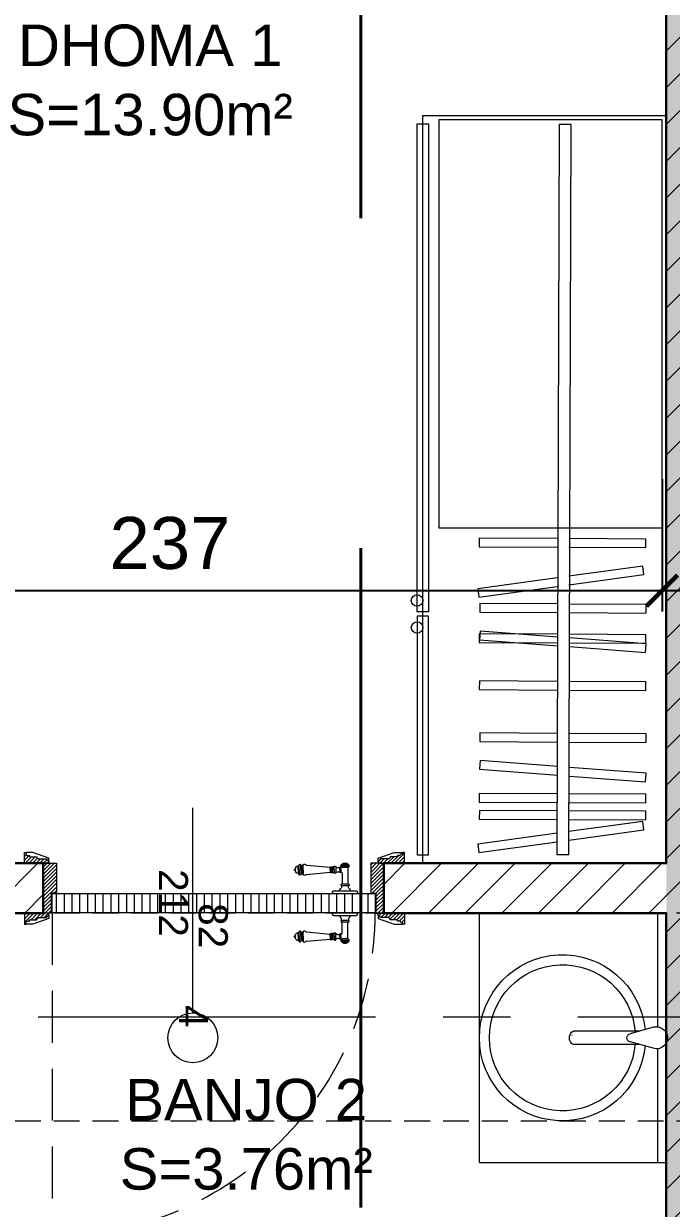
# Model space of a CAD drawing. Header units: centimetres. Extents: x 99002 to 104403, y -55119 to -48358.
# Drawn here: x 100724.6 to 100880.6, y -50718.4 to -50433.2 of the extents above; entities that cross this region are included whole.
import ezdxf

# ---------------------------------------------------------------- set-up
doc = ezdxf.new("R2010")
doc.units = ezdxf.units.CM
doc.header["$LTSCALE"] = 50
doc.header["$MEASUREMENT"] = 0
for name, pattern in [('AXES', [2, 1.25, -0.25, 0.25, -0.25]), ('CACHE', [0.375, 0.25, -0.125]), ('CONTINU', [0]), ('DASHED2', [9.525, 6.35, -3.175])]:
    doc.linetypes.add(name, pattern=pattern)
doc.layers.get('0').update_dxf_attribs({"color": 8})
for name, color, linetype in [('AXES', 10, 'AXES'), ('BETON COUPE', 3, 'CONTINU'), ('COTE 50ème', 1, 'Continuous'), ('TALUS', 2, 'Continuous')]:
    doc.layers.add(name, color=color, linetype=linetype)
for name, color, linetype, lineweight in [('BANJO', 160, 'Continuous', 9), ('BETON CACHE', 4, 'CACHE', 5), ('door', 44, 'Continuous', 5), ('MACONNERIE COUPE', 7, 'Continuous', 30), ('MACONNERIE HACHURE', 253, 'Continuous', 13), ('mobilimi', 8, 'Continuous', 9)]:
    doc.layers.add(name, color=color, linetype=linetype, lineweight=lineweight)
doc.layers.add('DEMOL', color=7, linetype='Continuous', lineweight=60, true_color=0xb38600)
doc.layers.add('HORS GEL COTE', color=7, linetype='Continuous', lineweight=13, true_color=0x00661a)
doc.styles.add('GENERATED_STYLE_1', font='arial.ttf')
doc.styles.add('RS_TEXT_1.50', font='arial.ttf', dxfattribs={"height": 12.5})
doc.styles.add('RS_TXT_50', font='arial.ttf', dxfattribs={"height": 12.5})
doc.dimstyles.new('RS_50CM_LINEAIRE', dxfattribs={"dimscale": 5, "dimtxt": 12.5, "dimasz": 1.5, "dimexe": 1, "dimexo": 2.5, "dimgap": 1, "dimtad": 1, "dimdec": 1, "dimrnd": 0.5, "dimdsep": 46, "dimtxsty": 'RS_TXT_50', "dimblk1": 'ARCHTICK', "dimblk2": 'ARCHTICK', "dimsah": 1, "dimcen": 2.5, "dimdle": 1, "dimclrt": 4, "dimadec": 0, "dimazin": 2, "dimtfac": 1, "dimtdec": 1, "dimtix": 1, "dimtmove": 2, "dimatfit": 3, "dimfxl": 1, "dimtolj": 1, "dimtzin": 0, "dimarcsym": 0})

# ---------------------------------------------------------------- blocks, each defined once
blk = doc.blocks.new('door900')
at = {"color": 0}
for p, q in [((-9.3, 67.7), (9.3, 67.7)), ((9.3, 65.2), (-9.3, 65.2)), ((-6.8, 71.5), (-6.8, 70.2)), ((-5.5, 71.5), (-6.8, 71.5)), ((-6.8, 70.2), (6.8, 70.2)), ((-6.8, 62.7), (-6.8, 24)), ((-6.8, 62.7), (6.8, 62.7)), ((-5.5, 71.5), (5.5, 71.5)), ((5.5, 71.5), (6.8, 71.5)), ((6.8, 71.5), (6.8, 70.2)), ((8.7, 62.7), (6.8, 62.7)), ((10.5, 56.8), (10.5, 62.5)), ((12.7, 56.8), (12.7, 62.5)), ((22.5, 63.8), (22.5, 49.8)), ((26.5, 56.8), (26.5, 63.8)), ((26.5, 63.8), (29.1, 63.8)), ((26.5, 63.8), (29.1, 63.8)), ((29.1, 63.8), (29.1, 62.8)), ((29.1, 62.8), (29.1, 56.8)), ((31.1, 62.8), (31.1, 56.8)), ((34.1, 56.8), (34.1, 62.8)), ((34.1, 62.8), (34.1, 56.8)), ((92.8, 68.1), (36.2, 62.8)), ((36.2, 56.8), (36.2, 62.8)), ((101.2, 67.3), (103.2, 68)), ((101.2, 56.8), (101.2, 67.3)), ((103.2, 68), (103.2, 67.7)), ((103.2, 56.8), (103.2, 68)), ((106.5, 68), (105.5, 67.3)), ((105.5, 56.8), (105.5, 67.3)), ((106.5, 56.8), (106.5, 68)), ((110.7, 68), (111.8, 67.3)), ((110.7, 56.8), (110.7, 68)), ((111.8, 56.8), (111.8, 67.3)), ((111.8, 66.2), (113.3, 66.2)), ((113.3, 56.8), (113.3, 66.2)), ((120.5, 56.8), (120.5, 58.6)), ((6.8, 49.1), (6.8, 24)), ((8.7, 50.9), (8.7, 50.9)), ((10.5, 56.8), (10.5, 51.1)), ((12.7, 56.8), (12.7, 51.1)), ((26.5, 56.8), (26.5, 49.8)), ((26.5, 49.8), (29.1, 49.8)), ((26.5, 49.8), (29.1, 49.8)), ((29.1, 50.8), (29.1, 56.8)), ((29.1, 50.8), (29.1, 49.8)), ((29.1, 49.8), (29.1, 49.8)), ((31.1, 50.8), (31.1, 56.8)), ((34.1, 50.8), (34.1, 56.8)), ((34.1, 56.8), (34.1, 50.8)), ((36.2, 56.8), (36.2, 50.8)), ((92.8, 45.5), (36.2, 50.8)), ((101.2, 56.8), (101.2, 46.3)), ((101.2, 46.3), (103.2, 45.7)), ((103.2, 56.8), (103.2, 46.3)), ((103.2, 45.9), (103.2, 45.7)), ((105.5, 56.8), (105.5, 46.3)), ((106.5, 45.7), (105.5, 46.3)), ((106.5, 56.8), (106.5, 45.7)), ((110.7, 56.8), (110.7, 45.7)), ((110.7, 45.7), (111.8, 46.3)), ((111.8, 56.8), (111.8, 46.3)), ((111.8, 47.5), (113.3, 47.5)), ((113.3, 56.8), (113.3, 47.5)), ((120.5, 56.8), (120.5, 55)), ((-30, 3), (-30, 0)), ((30, 0), (-30, 0)), ((27, 6), (-27, 6)), ((-8.3, 22.3), (8.3, 22.3)), ((-8.3, 18.3), (8.3, 18.3)), ((30, 3), (30, 0))]:
    blk.add_line(p, q, dxfattribs=at)
for centre, radius, start, end in [((-9.3, 66.5), 1.25, 90, 270), ((-6.8, 67.7), 2.51, 90.115, 179.885), ((-6.8, 65.2), 2.51, 180.115, 269.885), ((0, 64), 9.29, 53.4104, 126.5896), ((6.8, 67.7), 2.51, 0.115, 89.885), ((6.8, 65.2), 2.51, 270.115, 359.885), ((8.6, 64.9), 2.15, 272.7029, 297.6142), ((9.3, 66.5), 1.25, 270, 90), ((10, 62.5), 0.561, 3.7097, 127.9634), ((11.6, 62.5), 1.1, 0.0106, 179.9894), ((16.7, 70.5), 8.83, 243.5466, 311.3694), ((24.5, 63.7), 2.01, 4.1469, 175.8531), ((30.1, 62.8), 1.03, 0, 180.0014), ((32.6, 62.8), 1.48, 0, 180), ((35.2, 62.8), 1.03, 0, 180), ((32.6, 62.8), 1.48, 1.563306237032948e-10, 2.08440831604393e-10), ((93.1, 72.5), 4.4, 266.3976, 315.6468), ((98.3, 67.4), 2.89, 358.3861, 135.6468), ((104.3, 67.6), 1.15, 170.914, 348.1019), ((108.6, 68), 2.1, 0, 180), ((115.5, 62.5), 2.84, 13.4568, 140.4953), ((127.9, 65.2), 9.88, 191.9991, 221.6757), ((120.5, 56.8), 1.79, 0, 90), ((8.7, 49), 1.91, 88.7426, 178.1515), ((8.6, 48.8), 2.15, 62.3858, 87.2971), ((10, 51.1), 0.561, 232.0366, 356.2903), ((11.6, 51.1), 1.1, 180.0106, 359.9894), ((16.7, 43.2), 8.83, 48.6306, 116.4534), ((24.5, 50), 2.01, 184.1469, 355.8531), ((30.1, 50.8), 1.03, 179.9972, 0), ((32.6, 50.8), 1.48, 180, 0), ((35.2, 50.8), 1.03, 180, 0), ((93.1, 41.1), 4.4, 44.3532, 93.6024), ((98.3, 46.2), 2.89, 224.3532, 1.6139), ((104.3, 46.1), 1.15, 11.8981, 189.086), ((108.6, 45.7), 2.1, 180, 0), ((115.5, 51.2), 2.84, 219.5047, 346.5432), ((127.9, 48.5), 9.88, 138.3243, 168.0009), ((120.5, 56.8), 1.79, 270, 0), ((-27, 3), 3, 90, 180), ((-6.8, 6), 6, 130.5908, 180), ((-16.6, 16.6), 8.41, 314.3689, 12.0705), ((-8.3, 20.3), 2, 90, 270), ((-8.5, 24), 1.71, 275.059, 359.7825), ((8.5, 24), 1.71, 180.2175, 264.941), ((16.6, 16.6), 8.41, 167.9295, 225.6311), ((8.3, 20.3), 2, 270, 90), ((6.8, 6), 6, 0, 49.4092), ((27, 3), 3, 0, 90)]:
    blk.add_arc(centre, radius, start, end, dxfattribs=at)
blk = doc.blocks.new('Lav60')
at = {"layer": 'BANJO', "linetype": 'Continuous'}
for p, q in [((-54.27, 55.4), (-54.27, 84.18)), ((-54.27, 84.18), (-54.27, 55.4)), ((-52.27, 56.8), (-52.27, 84.18)), ((-9.27, 24.18), (-9.27, 84.18)), ((-51.47, 56.78), (-45.6, 55.16)), ((-47.77, 55.78), (-31.97, 55.78)), ((-31.61, 54.81), (-31.61, 54.8)), ((-31.5, 54.81), (-31.61, 54.81)), ((-31.61, 54.8), (-31.5, 54.8)), ((-31.5, 54.8), (-31.5, 54.81)), ((-54.27, 24.18), (-54.27, 52.96)), ((-54.27, 52.96), (-54.27, 24.18)), ((-52.27, 24.18), (-52.27, 51.56)), ((-51.47, 51.58), (-45.6, 53.19)), ((-47.79, 52.59), (-31.97, 52.59))]:
    blk.add_line(p, q, dxfattribs=at)
at = {"layer": 'BANJO'}
for p, q in [((-9.27, 84.18), (-54.27, 84.18)), ((-9.27, 24.18), (-9.27, 84.18)), ((-9.27, 24.18), (-54.27, 24.18))]:
    blk.add_line(p, q, dxfattribs=at)
at = {"layer": 'BANJO', "linetype": 'Continuous'}
for centre, radius, start, end in [((-29.27, 54.18), 20, 185.6501, 174.3498), ((-29.27, 54.18), 17.58, 184.3007, 175.6991), ((-51.93, 54.18), 2.64, 79.9737, 280.0262), ((-45.78, 54.18), 1, 280.3543, 79.6456)]:
    blk.add_arc(centre, radius, start, end, dxfattribs=at)
blk.add_ellipse((-31.97, 54.18), major_axis=(0, -1.59), ratio=0.623935, start_param=0, end_param=3.141593, dxfattribs=at)
blk = doc.blocks.new('A$Cb79da119')
at = {"layer": 'AXES', "lineweight": 5, "ltscale": 1.3}
blk.add_line((3195, 190), (-1985, 190), dxfattribs=at)
blk = doc.blocks.new('_ArchTick')
at = {"color": 0, "linetype": 'ByBlock', "const_width": 0.15}
blk.add_lwpolyline([(-0.5, -0.5), (0.5, 0.5)], dxfattribs=at)
blk = doc.blocks.new('*D1155')
at = {"layer": 'COTE 50ème', "color": 0, "lineweight": -2, "ltscale": 0.5, "transparency": 16777216}
for p, q in [((100641.34, -50542.86), (100641.34, -50574.71)), ((100878.34, -50542.86), (100878.34, -50574.71)), ((100636.34, -50569.71), (100883.34, -50569.71))]:
    blk.add_line(p, q, dxfattribs=at)
at = {"layer": 'Defpoints', "color": 0, "ltscale": 0.5, "transparency": 16777216}
for p in [(100641.34, -50530.36), (100878.34, -50530.36), (100878.34, -50569.71)]:
    blk.add_point(p, dxfattribs=at)
at = {"layer": 'COTE 50ème', "color": 0, "lineweight": -2, "ltscale": 0.5, "transparency": 16777216, "xscale": 7.5, "yscale": 7.5, "zscale": 7.5, "rotation": 180}
blk.add_blockref('_ArchTick', (100641.34, -50569.71), dxfattribs=at)
at = {"layer": 'COTE 50ème', "color": 0, "lineweight": -2, "ltscale": 0.5, "transparency": 16777216, "xscale": 7.5, "yscale": 7.5, "zscale": 7.5}
blk.add_blockref('_ArchTick', (100878.34, -50569.71), dxfattribs=at)
at = {"layer": 'COTE 50ème', "color": 4, "ltscale": 0.5, "transparency": 16777216, "insert": (100759.84, -50558.33), "char_height": 12.5, "attachment_point": 5, "style": 'RS_TXT_50'}
blk.add_mtext('\\A1;237', dxfattribs=at)
blk = doc.blocks.new('*D1156')
at = {"layer": 'COTE 50ème', "color": 0, "lineweight": -2, "ltscale": 0.5, "transparency": 16777216}
for p, q in [((100878.34, -50542.86), (100878.34, -50574.71)), ((100909.34, -50542.86), (100909.34, -50574.71)), ((100873.34, -50569.71), (100914.34, -50569.71))]:
    blk.add_line(p, q, dxfattribs=at)
at = {"layer": 'Defpoints', "color": 0, "ltscale": 0.5, "transparency": 16777216}
for p in [(100878.34, -50530.36), (100909.34, -50530.36), (100909.34, -50569.71)]:
    blk.add_point(p, dxfattribs=at)
at = {"layer": 'COTE 50ème', "color": 0, "lineweight": -2, "ltscale": 0.5, "transparency": 16777216, "xscale": 7.5, "yscale": 7.5, "zscale": 7.5, "rotation": 180}
blk.add_blockref('_ArchTick', (100878.34, -50569.71), dxfattribs=at)
at = {"layer": 'COTE 50ème', "color": 0, "lineweight": -2, "ltscale": 0.5, "transparency": 16777216, "xscale": 7.5, "yscale": 7.5, "zscale": 7.5}
blk.add_blockref('_ArchTick', (100909.34, -50569.71), dxfattribs=at)
at = {"layer": 'COTE 50ème', "color": 4, "ltscale": 0.5, "transparency": 16777216, "insert": (100893.84, -50558.33), "char_height": 12.5, "attachment_point": 5, "style": 'RS_TXT_50'}
blk.add_mtext('\\A1;31', dxfattribs=at)

msp = doc.modelspace()

# ---------------------------------------------------------------- hatches: boundary and pattern name
at = {"layer": 'door'}
h = msp.add_hatch(dxfattribs=at)
h.set_pattern_fill('ANSI31', color=256, scale=5, angle=1080)
h.set_pattern_definition([(45, (-46839.91515, 4669.608), (-0.4419417382, 0.4419417382), [])])
edge = h.paths.add_edge_path()
edge.add_line((100725.59, -50633.48), (100726.01, -50633.48))
edge.add_line((100726.01, -50633.48), (100726.01, -50633.79))
edge.add_line((100726.01, -50633.79), (100727.77, -50633.79))
edge.add_line((100727.77, -50633.79), (100727.77, -50634))
edge.add_arc((100727.77, -50634.31), 0.314, 360, 450, ccw=False)
edge.add_line((100728.09, -50634.31), (100730.18, -50634.31))
edge.add_line((100730.18, -50634.31), (100730.18, -50634.52))
edge.add_arc((100730.18, -50634.84), 0.314, 360, 450, ccw=False)
edge.add_line((100730.49, -50634.84), (100730.7, -50634.84))
edge.add_line((100730.7, -50634.84), (100730.7, -50635.36))
edge.add_line((100730.7, -50635.36), (100724.84, -50635.36))
edge.add_line((100724.84, -50635.36), (100724.84, -50632.74))
edge.add_line((100724.84, -50632.74), (100725.25, -50632.74))
edge.add_line((100725.25, -50632.74), (100725.25, -50633.06))
edge.add_line((100725.25, -50633.06), (100725.17, -50633.06))
edge.add_arc((100725.59, -50633.06), 0.419, 540, 630)
h.paths.add_polyline_path([(100729.34, -50635.36), (100732.49, -50635.36), (100732.49, -50642.54), (100731.23, -50642.54), (100731.23, -50647.36), (100729.34, -50647.36)])
edge = h.paths.add_edge_path()
edge.add_line((100725.59, -50649.25), (100726.01, -50649.25))
edge.add_line((100726.01, -50649.25), (100726.01, -50648.93))
edge.add_line((100726.01, -50648.93), (100727.77, -50648.93))
edge.add_line((100727.77, -50648.93), (100727.77, -50648.72))
edge.add_arc((100727.77, -50648.41), 0.314, 270, 360)
edge.add_line((100728.09, -50648.41), (100730.18, -50648.41))
edge.add_line((100730.18, -50648.41), (100730.18, -50648.2))
edge.add_arc((100730.18, -50647.89), 0.314, 270, 360)
edge.add_line((100730.49, -50647.89), (100730.7, -50647.89))
edge.add_line((100730.7, -50647.89), (100730.7, -50647.36))
edge.add_line((100730.7, -50647.36), (100724.84, -50647.36))
edge.add_line((100724.84, -50647.36), (100724.84, -50649.98))
edge.add_line((100724.84, -50649.98), (100725.25, -50649.98))
edge.add_line((100725.25, -50649.98), (100725.25, -50649.67))
edge.add_line((100725.25, -50649.67), (100725.17, -50649.67))
edge.add_arc((100725.59, -50649.67), 0.419, 90, 180, ccw=False)
h = msp.add_hatch(dxfattribs=at)
h.set_pattern_fill('ANSI31', color=256, scale=5, angle=1080)
h.set_pattern_definition([(45, (-46849.92703, 4669.608), (-0.4419417382, 0.4419417382), [])])
h.paths.add_polyline_path([(100811.33, -50635.36), (100808.19, -50635.36), (100808.19, -50642.54), (100809.44, -50642.54), (100809.44, -50647.36), (100811.33, -50647.36)])
edge = h.paths.add_edge_path()
edge.add_line((100815.08, -50633.48), (100814.66, -50633.48))
edge.add_line((100814.66, -50633.48), (100814.66, -50633.79))
edge.add_line((100814.66, -50633.79), (100812.9, -50633.79))
edge.add_line((100812.9, -50633.79), (100812.9, -50634))
edge.add_arc((100812.9, -50634.31), 0.314, 450, 540)
edge.add_line((100812.59, -50634.31), (100810.49, -50634.31))
edge.add_line((100810.49, -50634.31), (100810.49, -50634.52))
edge.add_arc((100810.49, -50634.84), 0.314, 450, 540)
edge.add_line((100810.18, -50634.84), (100809.97, -50634.84))
edge.add_line((100809.97, -50634.84), (100809.97, -50635.36))
edge.add_line((100809.97, -50635.36), (100816.33, -50635.36))
edge.add_line((100816.33, -50635.36), (100816.33, -50632.74))
edge.add_line((100816.33, -50632.74), (100815.92, -50632.74))
edge.add_line((100815.92, -50632.74), (100815.92, -50633.06))
edge.add_line((100815.92, -50633.06), (100815.5, -50633.06))
edge.add_arc((100815.08, -50633.06), 0.419, 270, 360, ccw=False)
edge = h.paths.add_edge_path()
edge.add_line((100815.08, -50649.25), (100814.66, -50649.25))
edge.add_line((100814.66, -50649.25), (100814.66, -50648.93))
edge.add_line((100814.66, -50648.93), (100812.9, -50648.93))
edge.add_line((100812.9, -50648.93), (100812.9, -50648.72))
edge.add_arc((100812.9, -50648.41), 0.314, 180, 270, ccw=False)
edge.add_line((100812.59, -50648.41), (100810.49, -50648.41))
edge.add_line((100810.49, -50648.41), (100810.49, -50648.2))
edge.add_arc((100810.49, -50647.89), 0.314, 180, 270, ccw=False)
edge.add_line((100810.18, -50647.89), (100809.97, -50647.89))
edge.add_line((100809.97, -50647.89), (100809.97, -50647.36))
edge.add_line((100809.97, -50647.36), (100816.33, -50647.36))
edge.add_line((100816.33, -50647.36), (100816.33, -50649.98))
edge.add_line((100816.33, -50649.98), (100815.92, -50649.98))
edge.add_line((100815.92, -50649.98), (100815.92, -50649.67))
edge.add_line((100815.92, -50649.67), (100815.5, -50649.67))
edge.add_arc((100815.08, -50649.67), 0.419, 360, 450)
h = msp.add_hatch(dxfattribs=at)
h.set_pattern_fill('ANSI31', color=256, scale=15, angle=585)
h.set_pattern_definition([(270, (146658.788, 48717.0404), (1.875, -2e-15), [])])
h.paths.add_polyline_path([(100731.44, -50642.6), (100809.24, -50642.6), (100809.24, -50647.31), (100731.44, -50647.31)])
at = {"layer": 'MACONNERIE HACHURE'}
h = msp.add_hatch(dxfattribs=at)
h.set_pattern_fill('ANSI31', color=256, scale=50, style=0)
h.set_pattern_definition([(45, (0, 5835.283), (-4.41941738, 4.41941738), [])])
h.paths.add_polyline_path([(101144.34, -51327.36), (101124.34, -51327.36), (101124.34, -51297.36), (101144.34, -51297.36)])
h.paths.add_polyline_path([(100644.34, -51327.36), (100664.34, -51327.36), (100664.34, -51297.36), (100644.34, -51297.36)])
h.paths.add_polyline_path([(101224.34, -50332.36), (101199.34, -50332.36), (101199.34, -50238.36), (101224.34, -50238.36)])
h.paths.add_polyline_path([(101224.34, -50357.36), (101199.34, -50357.36), (101199.34, -50513.36), (101147.34, -50513.36), (101147.34, -50535.36), (101159.34, -50535.36), (101159.34, -50525.36), (101284.34, -50525.36), (101284.34, -50513.36), (101224.34, -50513.36)])
h.paths.add_polyline_path([(100564.34, -50332.36), (100589.34, -50332.36), (100589.34, -50238.36), (100564.34, -50238.36)])
h.paths.add_polyline_path([(101329.34, -50332.36), (101499.34, -50332.36), (101499.34, -50357.36), (101329.34, -50357.36)])
h.paths.add_polyline_path([(101624.34, -49932.36), (101524.34, -49932.36), (101524.34, -49907.36), (101624.34, -49907.36)])
h.paths.add_polyline_path([(101284.34, -49932.36), (101344.34, -49932.36), (101344.34, -49907.36), (101259.34, -49907.36), (101259.34, -49972.36), (101224.34, -49972.36), (101224.34, -49997.36), (101284.34, -49997.36)])
h.paths.add_polyline_path([(101964.34, -50062.36), (101964.34, -49997.36), (101859.34, -49997.36), (101859.34, -49932.36), (101804.34, -49932.36), (101804.34, -49907.36), (101884.34, -49907.36), (101884.34, -49972.36), (101994.34, -49972.36), (101994.34, -50037.36), (102012.19, -50037.36), (102012.19, -50062.36)])
h.paths.add_polyline_path([(101994.34, -50332.36), (101969.34, -50332.36), (101969.34, -50299.36), (101994.34, -50299.36)])
h.paths.add_polyline_path([(100164.34, -49932.36), (100264.34, -49932.36), (100264.34, -49907.36), (100164.34, -49907.36)])
h.paths.add_polyline_path([(100504.34, -49932.36), (100444.34, -49932.36), (100444.34, -49907.36), (100529.34, -49907.36), (100529.34, -49972.36), (100564.34, -49972.36), (100564.34, -49997.36), (100504.34, -49997.36)])
h.paths.add_polyline_path([(99824.34, -50062.36), (99824.34, -49997.36), (99929.34, -49997.36), (99929.34, -49932.36), (99984.34, -49932.36), (99984.34, -49907.36), (99904.34, -49907.36), (99904.34, -49972.36), (99794.34, -49972.36), (99794.34, -50037.36), (99776.49, -50037.36), (99776.49, -50062.36)])
h.paths.add_polyline_path([(99794.34, -50332.36), (99819.34, -50332.36), (99819.34, -50299.36), (99794.34, -50299.36)])
h.paths.add_polyline_path([(100121.34, -50332.36), (100104.34, -50332.21), (100104.34, -50357.21), (100121.34, -50357.36)])
h.paths.add_polyline_path([(101667.34, -50332.36), (101684.34, -50332.21), (101684.34, -50357.21), (101667.34, -50357.36)])
h.paths.add_polyline_path([(101969.34, -50417.36), (101994.34, -50417.36), (101994.34, -50357.36), (101969.34, -50357.36)])
h.paths.add_polyline_path([(101499.34, -51305.36), (101509.34, -51305.36), (101509.34, -51317.36), (101469.34, -51317.36), (101469.34, -51305.36), (101479.34, -51305.36), (101479.34, -50987.36), (101309.34, -50987.36), (101309.34, -51305.36), (101387.35, -51305.36), (101387.35, -51317.36), (101289.34, -51317.36), (101289.34, -50957.36), (101859.34, -50957.36), (101859.34, -50912.36), (101884.34, -50912.36), (101884.34, -50962.36), (101994.34, -50962.36), (101994.34, -50982.36), (101884.34, -50982.36), (101884.34, -51032.36), (101859.34, -51032.36), (101859.34, -50987.36), (101499.34, -50987.36)])
h.paths.add_polyline_path([(100459.34, -50332.36), (100289.34, -50332.36), (100289.34, -50357.36), (100459.34, -50357.36)])
h.paths.add_polyline_path([(100164.34, -50363.36), (100164.34, -50358.36), (100216.34, -50358.36), (100216.34, -50357.36), (100221.34, -50357.36), (100221.34, -50363.36)])
h.paths.add_polyline_path([(100714.18, -51192.36), (100664.34, -51192.36), (100664.34, -51152.36), (100714.18, -51152.36)])
h.paths.add_polyline_path([(100874.34, -51192.36), (100834.34, -51192.36), (100834.34, -51152.36), (100874.34, -51152.36)])
h.paths.add_polyline_path([(100734.34, -51547.36), (100644.34, -51547.36), (100644.34, -51487.36), (100491.34, -51487.36), (100491.34, -51750.36), (100479.34, -51750.36), (100479.34, -51612.36), (100469.34, -51612.36), (100469.34, -51600.36), (100479.34, -51600.36), (100479.34, -51462.36), (100644.34, -51462.36), (100644.34, -51427.36), (100664.34, -51427.36), (100664.34, -51511.36), (100734.34, -51511.36), (100734.34, -51462.36), (100769.34, -51462.36), (100769.34, -51482.36), (100759.34, -51482.36), (100759.34, -51532.36), (100734.34, -51532.36), (100734.34, -51516.36), (100664.34, -51516.36), (100664.34, -51542.36), (100734.34, -51542.36)])
h.paths.add_polyline_path([(99929.34, -51940.47), (99904.34, -51940.47), (99904.34, -51987.36), (99929.34, -51987.36)])
h.paths.add_polyline_path([(100289.34, -51305.36), (100279.34, -51305.36), (100279.34, -51317.36), (100319.34, -51317.36), (100319.34, -51305.36), (100309.34, -51305.36), (100309.34, -50987.36), (100479.34, -50987.36), (100479.34, -51305.36), (100401.33, -51305.36), (100401.33, -51317.36), (100499.34, -51317.36), (100499.34, -50957.36), (99929.34, -50957.36), (99929.34, -50912.36), (99904.34, -50912.36), (99904.34, -50962.36), (99794.34, -50962.36), (99794.34, -50982.36), (99904.34, -50982.36), (99904.34, -51032.36), (99929.34, -51032.36), (99929.34, -50987.36), (100289.34, -50987.36)])
h.paths.add_polyline_path([(99819.34, -50417.36), (99794.34, -50417.36), (99794.34, -50357.36), (99819.34, -50357.36)])
h.paths.add_polyline_path([(100564.34, -50357.36), (100589.34, -50357.36), (100589.34, -50513.36), (100641.34, -50513.36), (100641.34, -50535.36), (100629.34, -50535.36), (100629.34, -50525.36), (100504.34, -50525.36), (100504.34, -50513.36), (100564.34, -50513.36)])
h.paths.add_polyline_path([(100589.34, -50162.36), (100589.34, -50142.36), (100639.34, -50142.36), (100639.34, -50022.36), (100664.34, -50022.36), (100664.34, -50137.36), (100681.84, -50137.36), (100681.84, -50162.36)])
h.paths.add_polyline_path([(99929.34, -51612.36), (99929.34, -51670.47), (99904.34, -51670.47), (99904.34, -51617.36), (99794.34, -51617.36), (99794.34, -51527.36), (99819.34, -51527.36), (99819.34, -51592.36), (100152.34, -51592.36), (100152.34, -51419.36), (100164.34, -51419.36), (100164.34, -51427.36), (100220.34, -51427.36), (100220.34, -51439.36), (100164.34, -51439.36), (100164.34, -51587.36), (100312.34, -51587.36), (100312.34, -51439.36), (100302.34, -51439.36), (100302.34, -51427.36), (100324.34, -51427.36), (100324.34, -51600.36), (100377.21, -51600.36), (100377.21, -51612.36)])
h.paths.add_polyline_path([(100164.34, -51285.36), (100164.34, -51305.36), (100187.34, -51305.36), (100187.34, -51317.36), (100164.34, -51317.36), (100164.34, -51327.36), (100152.34, -51327.36), (100152.34, -51297.36), (99929.34, -51297.36), (99929.34, -51285.36)])
h.paths.add_polyline_path([(100729.34, -50647.36), (100729.34, -50635.36), (100641.34, -50635.36), (100641.34, -50627.36), (100629.34, -50627.36), (100629.34, -50647.36)])
h.paths.add_polyline_path([(99819.34, -51297.36), (99794.34, -51297.36), (99794.34, -51347.36), (99819.34, -51347.36)])
h.paths.add_polyline_path([(99819.34, -50647.36), (99794.34, -50647.36), (99794.34, -50597.36), (99819.34, -50597.36)])
h.paths.add_polyline_path([(99929.34, -51247.36), (99904.34, -51247.36), (99904.34, -51192.47), (99929.34, -51192.47)], flags=17)
h.paths.add_polyline_path([(99929.34, -50697.36), (99904.34, -50697.36), (99904.34, -50752.25), (99929.34, -50752.25)])
h.paths.add_polyline_path([(101074.51, -51192.36), (101124.34, -51192.36), (101124.34, -51152.36), (101074.51, -51152.36)])
h.paths.add_polyline_path([(100914.34, -51192.36), (100954.34, -51192.36), (100954.34, -51152.36), (100914.34, -51152.36)])
h.paths.add_polyline_path([(100759.34, -52012.36), (100779.34, -52012.36), (100779.34, -52037.36), (100759.34, -52037.36)])
h.paths.add_polyline_path([(100444.34, -52012.36), (100444.34, -52037.36), (100624.34, -52037.36), (100624.34, -52012.36), (100491.34, -52012.36), (100491.34, -51842.36), (100479.34, -51842.36), (100479.34, -52012.36)])
h.paths.add_polyline_path([(101054.34, -51547.36), (101144.34, -51547.36), (101144.34, -51487.36), (101297.34, -51487.36), (101297.34, -51752.36), (101309.34, -51752.36), (101309.34, -51612.36), (101319.34, -51612.36), (101319.34, -51600.36), (101309.34, -51600.36), (101309.34, -51462.36), (101144.34, -51462.36), (101144.34, -51427.36), (101124.34, -51427.36), (101124.34, -51511.36), (101054.34, -51511.36), (101054.34, -51462.36), (100869.34, -51462.36), (100869.34, -51482.36), (101029.34, -51482.36), (101029.34, -51532.36), (101054.34, -51532.36), (101054.34, -51516.36), (101124.34, -51516.36), (101124.34, -51542.36), (101054.34, -51542.36)])
h.paths.add_polyline_path([(101859.34, -51940.47), (101884.34, -51940.47), (101884.34, -51987.36), (101859.34, -51987.36)])
h.paths.add_polyline_path([(100879.34, -50162.36), (100861.84, -50162.36), (100861.84, -50137.36), (100879.34, -50137.36), (100879.34, -49972.36), (100909.34, -49972.36), (100909.34, -50137.36), (100926.84, -50137.36), (100926.84, -50162.36), (100909.34, -50162.36), (100909.34, -50635.36), (100977.34, -50635.36), (100977.34, -50647.36), (100909.34, -50647.36), (100909.34, -50822.36), (100879.34, -50822.36), (100879.34, -50647.36), (100811.34, -50647.36), (100811.34, -50635.36), (100879.34, -50635.36)])
h.paths.add_polyline_path([(101199.34, -50162.36), (101199.34, -50142.36), (101149.34, -50142.36), (101149.34, -50022.36), (101124.34, -50022.36), (101124.34, -50137.36), (101106.84, -50137.36), (101106.84, -50162.36)])
h.paths.add_polyline_path([(99929.34, -52012.36), (99984.34, -52012.36), (99984.34, -52037.36), (99929.34, -52037.36)])
h.paths.add_polyline_path([(100164.34, -52012.36), (100164.34, -52037.36), (100264.34, -52037.36), (100264.34, -52012.36)])
h.paths.add_polyline_path([(100879.34, -52012.36), (101029.34, -52012.36), (101029.34, -52037.36), (100879.34, -52037.36)])
h.paths.add_polyline_path([(101164.34, -52012.36), (101297.34, -52012.36), (101297.34, -51842.36), (101309.34, -51842.36), (101309.34, -52012.36), (101859.34, -52012.36), (101859.34, -52037.36), (101164.34, -52037.36)])
h.paths.add_polyline_path([(101859.34, -51612.36), (101859.34, -51670.47), (101884.34, -51670.47), (101884.34, -51617.36), (101994.34, -51617.36), (101994.34, -51527.36), (101969.34, -51527.36), (101969.34, -51592.36), (101636.34, -51592.36), (101636.34, -51419.36), (101624.34, -51419.36), (101624.34, -51427.36), (101568.34, -51427.36), (101568.34, -51439.36), (101624.34, -51439.36), (101624.34, -51587.36), (101476.34, -51587.36), (101476.34, -51439.36), (101486.34, -51439.36), (101486.34, -51427.36), (101464.34, -51427.36), (101464.34, -51600.36), (101411.48, -51600.36), (101411.48, -51612.36)])
h.paths.add_polyline_path([(101624.34, -51285.36), (101624.34, -51305.36), (101601.34, -51305.36), (101601.34, -51317.36), (101624.34, -51317.36), (101624.34, -51327.36), (101636.34, -51327.36), (101636.34, -51297.36), (101859.34, -51297.36), (101859.34, -51285.36)])
h.paths.add_polyline_path([(101059.34, -50647.36), (101059.34, -50635.36), (101147.34, -50635.36), (101147.34, -50627.36), (101159.34, -50627.36), (101159.34, -50647.36)])
h.paths.add_polyline_path([(101969.34, -51297.36), (101994.34, -51297.36), (101994.34, -51347.36), (101969.34, -51347.36)])
h.paths.add_polyline_path([(101969.34, -50647.36), (101994.34, -50647.36), (101994.34, -50597.36), (101969.34, -50597.36)])
h.paths.add_polyline_path([(101859.34, -51247.36), (101884.34, -51247.36), (101884.34, -51192.47), (101859.34, -51192.47)], flags=17)
h.paths.add_polyline_path([(101859.34, -50697.36), (101884.34, -50697.36), (101884.34, -50752.25), (101859.34, -50752.25)])
at = {"layer": 'TALUS', "ltscale": 0.5, "true_color": 0xf8991e, "transparency": 33554610}
h = msp.add_hatch(color=30, dxfattribs=at)
h.dxf.hatch_style = 1
h.paths.add_polyline_path([(100879.34, -50822.36), (100909.34, -50822.36), (100909.34, -49972.36), (100879.34, -49972.36)])
h.paths.add_polyline_path([(99904.34, -50962.36), (99904.34, -50962.36), (99904.34, -50957.36), (99904.34, -50957.36)])
edge = h.paths.add_edge_path()
edge.add_line((100479.34, -50987.36), (100309.34, -50987.34))
edge.add_line((100309.34, -50987.34), (100309.34, -50987.36))
edge.add_line((100309.34, -50987.36), (100289.34, -50987.36))
edge.add_line((100289.34, -50987.36), (99929.34, -50987.36))
edge.add_line((99929.34, -50987.36), (99929.34, -50987.36))
edge.add_line((99929.34, -50987.36), (100479.24, -50987.36))
edge.add_line((100479.24, -50987.36), (100479.34, -51192.36))
edge.add_line((100479.34, -51192.36), (100479.45, -51192.36))
edge.add_arc((100477, -51193.36), 2.64, 22.2557, 27.5785)
edge.add_line((100479.34, -51192.14), (100479.34, -51153.36))
edge.add_line((100479.34, -51153.36), (100479.34, -51153.36))
edge.add_line((100479.34, -51153.36), (100479.34, -50987.36))
h.paths.add_polyline_path([(99844.34, -50982.36), (99844.34, -50962.36), (99794.34, -50962.36), (99794.34, -50982.36)])
h.paths.add_polyline_path([(99904.34, -50982.36), (99844.34, -50982.36), (99844.34, -50962.36), (99904.34, -50962.36), (99794.34, -50962.36), (99794.34, -50982.36), (99794.34, -50982.36), (99904.34, -50982.36), (99904.34, -50987.36), (99904.34, -50987.36)])

# ---------------------------------------------------------------- linework, layer by layer
at = {"layer": 'BETON CACHE', "lineweight": 5, "ltscale": 0.5}
msp.add_lwpolyline([(99794.34, -50697.36), (101994.34, -50697.36), (101994.34, -50647.36), (99794.34, -50647.36)], close=True, dxfattribs=at)
at = {"layer": 'door'}
msp.add_line((100765.33, -50671.36), (100765.33, -50622.04), dxfattribs=at)
at = {"layer": 'door', "linetype": 'CACHE'}
msp.add_line((100731.44, -50647.31), (100731.44, -50725.11), dxfattribs=at)
at = {"layer": 'door'}
for points in [[(100725.59, -50633.48), (100726.01, -50633.48), (100726.01, -50633.79), (100727.77, -50633.79), (100727.77, -50634, -0.414214), (100728.09, -50634.31), (100730.18, -50634.31), (100730.18, -50634.52, -0.414214), (100730.49, -50634.84), (100730.7, -50634.84), (100730.7, -50635.36), (100724.84, -50635.36), (100724.84, -50632.74), (100725.25, -50632.74), (100725.25, -50633.06), (100725.17, -50633.06, 0.414214), (100725.59, -50633.48)], [(100815.08, -50633.48), (100814.66, -50633.48), (100814.66, -50633.79), (100812.9, -50633.79), (100812.9, -50634, 0.414214), (100812.59, -50634.31), (100810.49, -50634.31), (100810.49, -50634.52, 0.414214), (100810.18, -50634.84), (100809.97, -50634.84), (100809.97, -50635.36), (100816.33, -50635.36), (100816.33, -50632.74), (100815.92, -50632.74), (100815.92, -50633.06), (100815.5, -50633.06, -0.414214), (100815.08, -50633.48)], [(100725.59, -50649.25), (100726.01, -50649.25), (100726.01, -50648.93), (100727.77, -50648.93), (100727.77, -50648.72, 0.414214), (100728.09, -50648.41), (100730.18, -50648.41), (100730.18, -50648.2, 0.414214), (100730.49, -50647.89), (100730.7, -50647.89), (100730.7, -50647.36), (100724.84, -50647.36), (100724.84, -50649.98), (100725.25, -50649.98), (100725.25, -50649.67), (100725.17, -50649.67, -0.414214), (100725.59, -50649.25)], [(100815.08, -50649.25), (100814.66, -50649.25), (100814.66, -50648.93), (100812.9, -50648.93), (100812.9, -50648.72, -0.414214), (100812.59, -50648.41), (100810.49, -50648.41), (100810.49, -50648.2, -0.414214), (100810.18, -50647.89), (100809.97, -50647.89), (100809.97, -50647.36), (100816.33, -50647.36), (100816.33, -50649.98), (100815.92, -50649.98), (100815.92, -50649.67), (100815.5, -50649.67, 0.414214), (100815.08, -50649.25)]]:
    msp.add_lwpolyline(points, format="xyb", dxfattribs=at)
for points in [[(100730.7, -50634.84), (100730.7, -50634.11), (100726.85, -50632.74), (100725.25, -50632.74)], [(100809.97, -50634.84), (100809.97, -50634.11), (100813.83, -50632.74), (100815.92, -50632.74)], [(100729.34, -50635.36), (100732.49, -50635.36), (100732.49, -50642.54), (100731.23, -50642.54), (100731.23, -50647.36), (100729.34, -50647.36), (100729.34, -50635.36)], [(100811.33, -50635.36), (100808.19, -50635.36), (100808.19, -50642.54), (100809.44, -50642.54), (100809.44, -50647.36), (100811.33, -50647.36), (100811.33, -50635.36)], [(100731.44, -50642.6), (100809.24, -50642.6), (100809.24, -50647.31), (100731.44, -50647.31), (100731.44, -50642.6)], [(100730.7, -50647.89), (100730.7, -50648.62), (100726.85, -50649.98), (100725.25, -50649.98)], [(100809.97, -50647.89), (100809.97, -50648.62), (100813.83, -50649.98), (100815.92, -50649.98)]]:
    msp.add_lwpolyline(points, dxfattribs=at)
msp.add_circle((100765.33, -50677.36), 6, dxfattribs=at)
at = {"layer": 'door', "linetype": 'CACHE'}
msp.add_arc((100731.44, -50647.31), 77.8, 270, 0, dxfattribs=at)
at = {"layer": 'HORS GEL COTE', "linetype": 'DASHED2', "lineweight": 40, "ltscale": 0.5}
msp.add_line((100805.82, -49130.71), (100805.82, -54862.41), dxfattribs=at)
at = {"layer": 'MACONNERIE COUPE'}
for points in [[(100879.34, -50162.36), (100861.84, -50162.36), (100861.84, -50137.36), (100879.34, -50137.36), (100879.34, -49972.36), (100909.34, -49972.36), (100909.34, -50137.36), (100926.84, -50137.36), (100926.84, -50162.36), (100909.34, -50162.36), (100909.34, -50635.36), (100977.34, -50635.36), (100977.34, -50647.36), (100909.34, -50647.36), (100909.34, -50822.36), (100879.34, -50822.36), (100879.34, -50647.36), (100811.34, -50647.36), (100811.34, -50635.36), (100879.34, -50635.36)], [(100729.34, -50647.36), (100729.34, -50635.36), (100641.34, -50635.36), (100641.34, -50627.36), (100629.34, -50627.36), (100629.34, -50647.36)]]:
    msp.add_lwpolyline(points, close=True, dxfattribs=at)
at = {"layer": 'mobilimi'}
for p, q in [((100853.59, -50457.5), (100853.03, -50633.35)), ((100855.9, -50633.35), (100856.41, -50457.5)), ((100853.03, -50630.23), (100853.03, -50630.24))]:
    msp.add_line(p, q, dxfattribs=at)
for points in [[(100822.09, -50457.38), (100822.09, -50574.86), (100819.34, -50574.86), (100819.34, -50457.38)], [(100820.72, -50635.36), (100820.72, -50455.36), (100879.34, -50455.36), (100879.34, -50635.36)], [(100878.34, -50554.63), (100878.34, -50456.36), (100824.57, -50456.36), (100824.57, -50554.63)], [(100822.09, -50633.35), (100822.09, -50575.86), (100819.34, -50575.86), (100819.34, -50633.35)]]:
    msp.add_lwpolyline(points, close=True, dxfattribs=at)
for points in [[(100856.41, -50457.5), (100853.59, -50457.5)], [(100853.12, -50557.18), (100834.3, -50557.09), (100834.29, -50559.17), (100853.11, -50559.26)], [(100855.92, -50559.27), (100874.4, -50559.36), (100874.41, -50557.29)], [(100874.41, -50557.29), (100855.93, -50557.2)], [(100855.88, -50568.35), (100873.97, -50565.86), (100873.68, -50563.8)], [(100873.68, -50563.8), (100855.89, -50566.25)], [(100853.07, -50566.64), (100833.95, -50569.28), (100834.23, -50571.33), (100853.06, -50568.74)], [(100853.25, -50572.93), (100834.43, -50572.84), (100834.42, -50574.91), (100853.24, -50575)], [(100856.06, -50575.02), (100874.53, -50575.11), (100874.54, -50573.03)], [(100874.54, -50573.03), (100856.07, -50572.94)], [(100853.12, -50580.22), (100834.3, -50580.13), (100834.29, -50582.21), (100853.11, -50582.3)], [(100853.21, -50580.91), (100834.53, -50579.46), (100834.37, -50581.53), (100853.2, -50582.99)], [(100855.92, -50582.31), (100874.4, -50582.4), (100874.41, -50580.32)], [(100874.41, -50580.32), (100855.93, -50580.23)], [(100856.02, -50583.2), (100874.36, -50584.62), (100874.52, -50582.55)], [(100874.52, -50582.55), (100856.03, -50581.12)], [(100853.16, -50591.56), (100834.34, -50591.47), (100834.33, -50593.54), (100853.15, -50593.64)], [(100855.97, -50593.65), (100874.44, -50593.74), (100874.45, -50591.66)], [(100874.45, -50591.66), (100855.98, -50591.57)], [(100853.25, -50604.08), (100834.43, -50603.99), (100834.42, -50606.07), (100853.24, -50606.16)], [(100856.06, -50606.17), (100874.53, -50606.26), (100874.54, -50604.18)], [(100874.54, -50604.18), (100856.07, -50604.09)], [(100853.21, -50612.06), (100834.53, -50610.61), (100834.37, -50612.68), (100853.2, -50614.14)], [(100856.02, -50614.36), (100874.36, -50615.77), (100874.52, -50613.7)], [(100874.52, -50613.7), (100856.03, -50612.28)], [(100853.12, -50618.64), (100834.3, -50618.55), (100834.29, -50620.63), (100853.11, -50620.72)], [(100855.92, -50620.73), (100874.4, -50620.82), (100874.41, -50618.74)], [(100874.41, -50618.74), (100855.93, -50618.66)], [(100853.16, -50622.71), (100834.34, -50622.62), (100834.33, -50624.7), (100853.15, -50624.79)], [(100855.97, -50624.8), (100874.44, -50624.89), (100874.45, -50622.82)], [(100874.45, -50622.82), (100855.98, -50622.73)], [(100855.88, -50629.81), (100873.97, -50627.31), (100873.68, -50625.26)], [(100873.68, -50625.26), (100855.89, -50627.71)], [(100853.07, -50628.1), (100833.95, -50630.74), (100834.23, -50632.79), (100853.06, -50630.2)], [(100855.9, -50633.35), (100853.03, -50633.35)]]:
    msp.add_lwpolyline(points, dxfattribs=at)
for centre in [(100819.34, -50572.11), (100819.34, -50578.61)]:
    msp.add_circle(centre, 1.38, dxfattribs=at)

# ---------------------------------------------------------------- block references
at = {"layer": 'BETON COUPE', "lineweight": 5, "xscale": -1}
msp.add_blockref('Lav60', (100825.07, -50731.54), dxfattribs=at)
at = {"layer": 'door', "xscale": -0.1, "yscale": 0.1, "zscale": 0.1}
msp.add_blockref('door900', (100802, -50642.6), dxfattribs=at)
at = {"layer": 'door', "xscale": 0.1, "yscale": 0.1, "zscale": 0.1, "rotation": 180}
msp.add_blockref('door900', (100802, -50647.31), dxfattribs=at)
at = {"layer": 'MACONNERIE COUPE', "lineweight": 5, "ltscale": 0.5}
msp.add_blockref('A$Cb79da119', (101124.34, -50862.36), dxfattribs=at)

# ---------------------------------------------------------------- texts
at = {"layer": 'DEMOL', "lineweight": -2, "char_height": 10, "width": 93.9293, "attachment_point": 5, "style": 'RS_TEXT_1.50'}
for s, insert in [('DHOMA 1\\PS=13.90m²', (100755.08, -50446.85)), ('BANJO 2\\PS=3.76m²', (100778.2, -50700.65))]:
    msp.add_mtext(s, dxfattribs=dict(at, insert=insert))
at = {"layer": 'door', "char_height": 7, "rotation": 270, "style": 'GENERATED_STYLE_1'}
for s, insert, attachment_point in [('\\A1;\\pt0;212', (100764.18, -50653.07), 3), ('\\A1;\\pt0;82', (100773.76, -50655.81), 3), ('\\A1;\\pt0;4', (100762, -50674.89), 9)]:
    msp.add_mtext(s, dxfattribs=dict(at, insert=insert, attachment_point=attachment_point))

# ---------------------------------------------------------------- dimensions: what is measured, and where the dimension line sits
at = {"layer": 'COTE 50ème', "ltscale": 0.5}
for base, p1, p2, picture, middle in [((100878.34, -50569.71), (100641.34, -50530.36), (100878.34, -50530.36), '*D1155', (100759.84, -50558.33)), ((100909.34, -50569.71), (100878.34, -50530.36), (100909.34, -50530.36), '*D1156', (100893.84, -50558.33))]:
    dim = msp.add_linear_dim(base=base, p1=p1, p2=p2, dimstyle='RS_50CM_LINEAIRE', dxfattribs=at)
    dim.commit()
    dim.dimension.update_dxf_attribs({"geometry": picture, "text_midpoint": middle})

doc.saveas('drawing.dxf')
